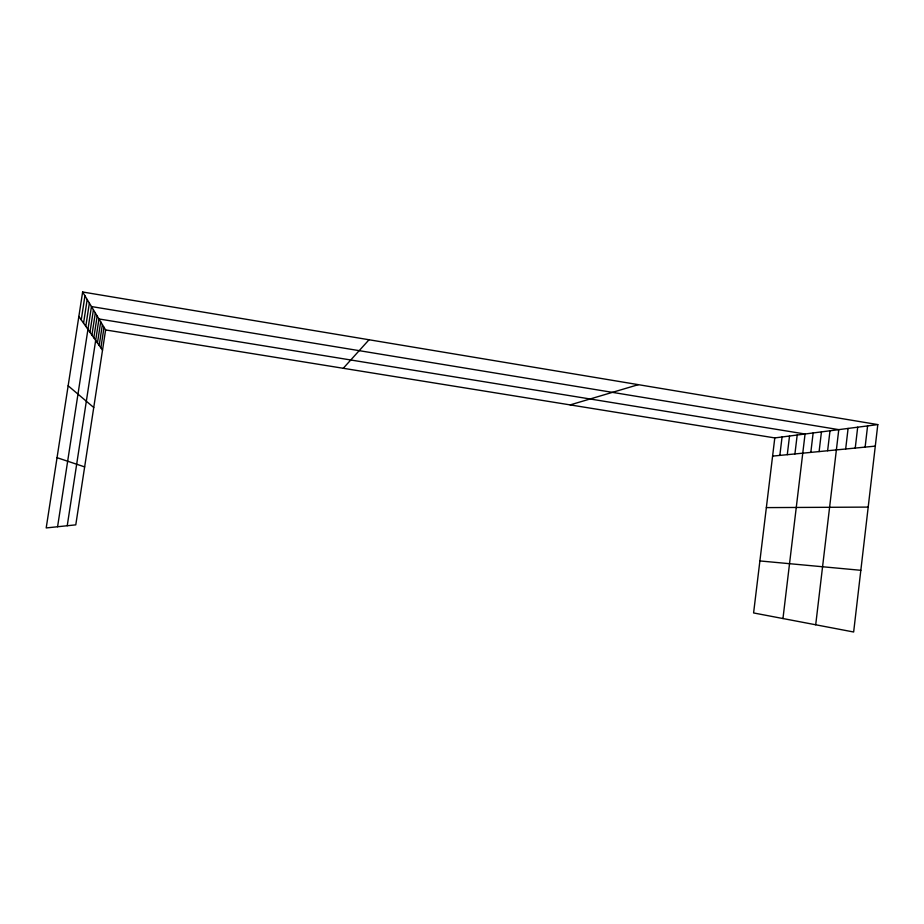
<?xml version="1.0" encoding="UTF-8"?>
<svg xmlns="http://www.w3.org/2000/svg" width="924" height="924" viewBox="0 0 924 924"><rect width="100%" height="100%" fill="white"/><g stroke="black" fill="none" stroke-linecap="round" stroke-linejoin="round"><path stroke-width="1.39" d="M865.118 447.112L867.59 425.906M877.8 424.59L853.649 632.004L753.591 612.947L774.797 437.918L877.8 424.59L82.629 291.996L46.2 527.939L75.78 524.855L105.613 329.937L82.629 291.996M827.627 450.75L829.995 430.78M815.707 624.786L838.773 429.637L91.453 306.56L57.577 526.749M845.668 448.995L848.093 428.436M855.243 448.071L857.691 427.188M794.917 453.938L797.193 435.019M782.963 618.549L805.058 434.003L98.96 318.965L67.233 525.744M810.822 452.39L813.143 432.952M819.103 451.582L821.448 431.878M779.844 455.405L782.062 436.971M787.283 454.677L789.523 436.012M81.243 319.866L84.95 295.83M83.553 323.157L87.191 299.526M85.782 326.334L89.362 303.107M89.963 332.293L93.416 309.806M91.926 335.089L95.322 312.959M93.821 337.791L97.17 316.008M97.459 342.966L100.693 321.829M99.191 345.449L102.379 324.613M100.878 347.84L104.019 327.315M343.266 368.283L369.046 339.755M570.166 404.897L638.334 384.661M772.591 456.109L875.294 446.119M766.354 507.611L868.19 507.103M759.898 560.937L860.833 570.304M105.613 329.937L774.797 437.918M57.045 457.68L84.65 466.897M68.145 385.782L93.74 407.507M78.852 316.447L102.518 350.173"/></g></svg>
